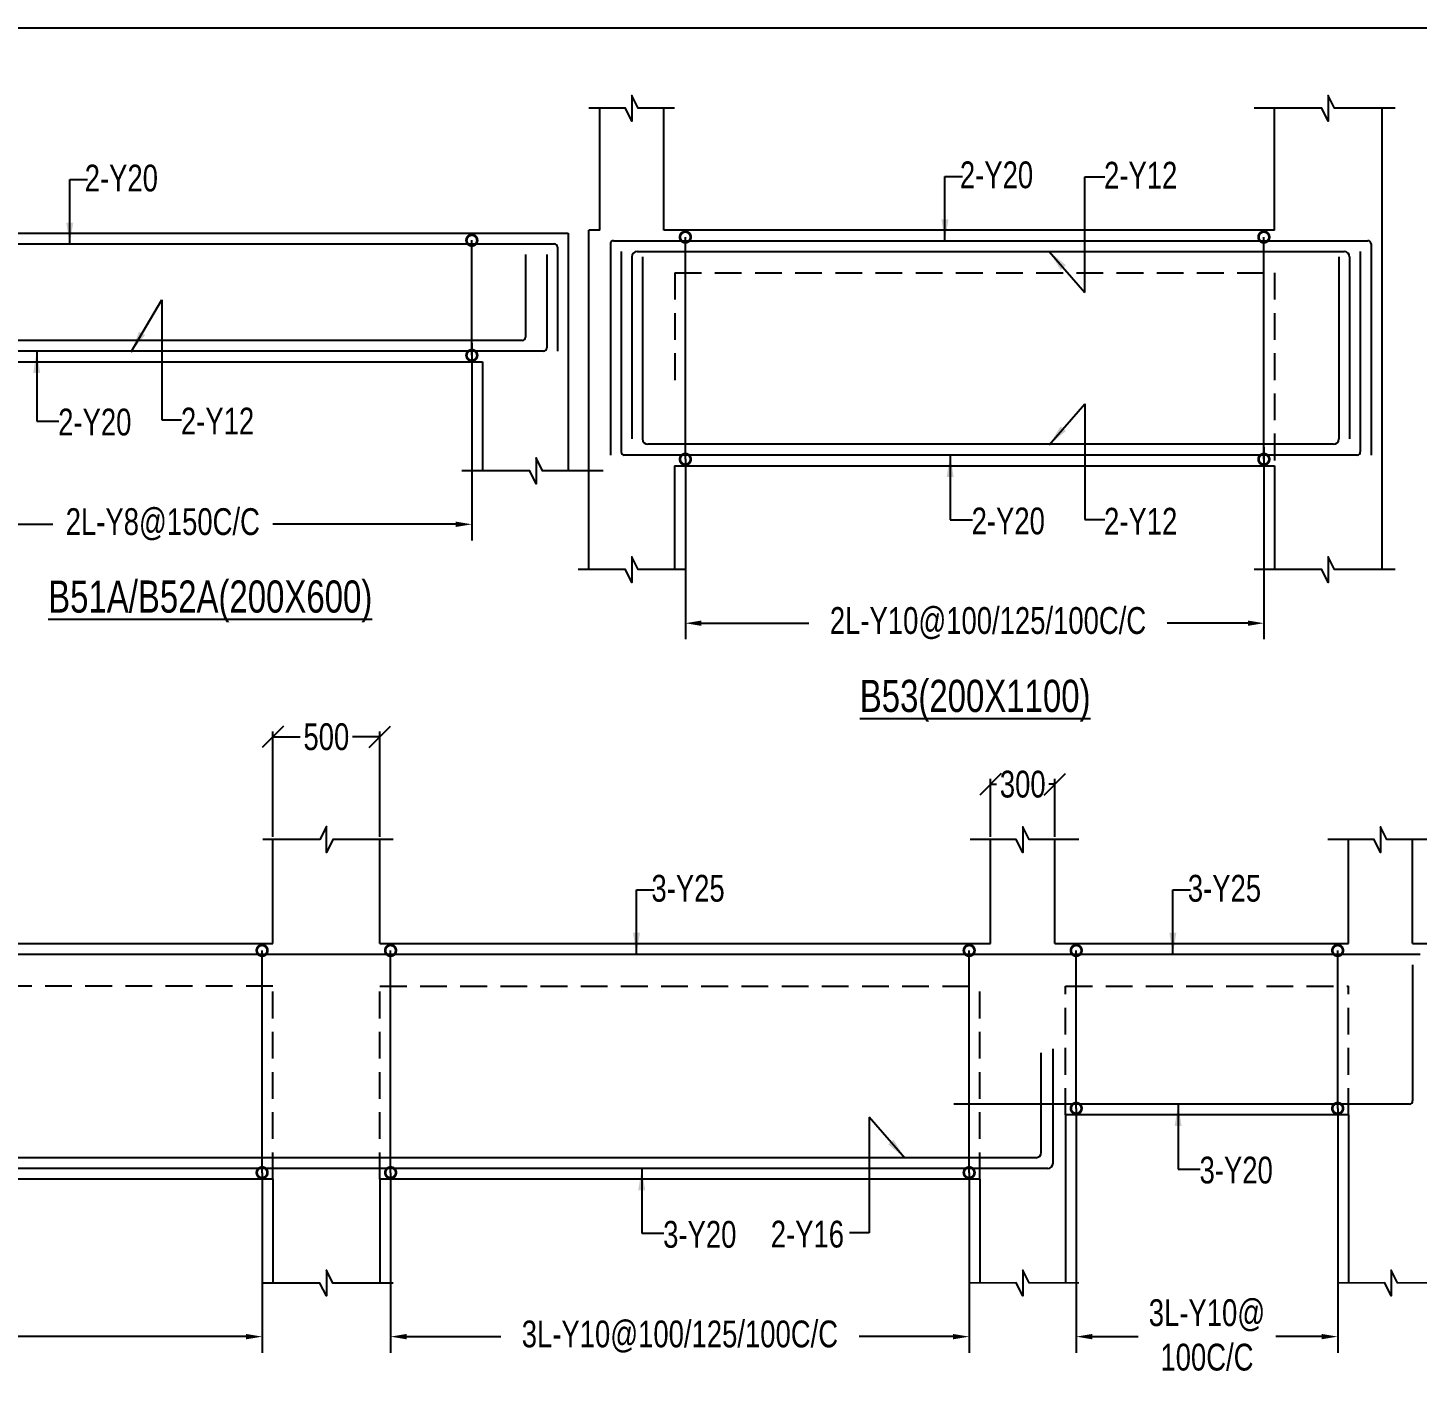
# Model space of a CAD drawing. Header units: millimetres. Extents: x 0 to 31744305, y -21599035 to 0.
# Drawn here: x 31655919 to 31662404, y -21166088 to -21159764 of the extents above; entities that cross this region are included whole.
import ezdxf

# ---------------------------------------------------------------- set-up
doc = ezdxf.new("R2010")
doc.units = ezdxf.units.MM
doc.header["$LTSCALE"] = 1000
doc.header["$MEASUREMENT"] = 0
doc.header["$PDMODE"] = 3
for name, pattern in [('CONTINOUS', [0]), ('CONTINU', [0]), ('HIDDEN', [0.375, 0.25, -0.125])]:
    doc.linetypes.add(name, pattern=pattern)
for name, color, linetype in [('-S-ARROW', 253, 'Continuous'), ('-S-MISC', 8, 'Continuous'), ('-S-STIRUP', 11, 'Continuous'), ('-STR-BEAM', 7, 'CONTINU'), ('-STR-COLUMN', 5, 'HIDDEN'), ('-STR-REINF', 3, 'Continuous'), ('-STR-RF-DIM', 8, 'CONTINOUS'), ('-STR-TEXT', 6, 'Continuous'), ('S-DIM', 7, 'Continuous'), ('SEC TEXT', 9, 'Continuous'), ('SLAB LINE', 254, 'HIDDEN')]:
    doc.layers.add(name, color=color, linetype=linetype)
doc.styles.add('BEAM-LS', font='romans.shx', dxfattribs={"width": 0.8})
doc.styles.add('SOBHA', font='swisscl.ttf')
doc.styles.add('sobha.sed', font='swisscl.ttf')
doc.dimstyles.new('S-50', dxfattribs={"dimscale": 50, "dimtxt": 2.5, "dimasz": 2, "dimexe": 0.5, "dimexo": 0.25, "dimgap": 0.25, "dimtad": 0, "dimdec": 0, "dimrnd": 0.0005, "dimzin": 0, "dimdsep": 46, "dimtxsty": 'sobha.sed', "dimblk": 'OBLIQUE', "dimcen": 0.09, "dimclrd": 8, "dimclre": 8, "dimclrt": 6, "dimadec": 0, "dimazin": 0, "dimtfac": 1, "dimtdec": 0, "dimtofl": 0, "dimtmove": 2, "dimatfit": 3, "dimfxl": 0.18, "dimtolj": 1, "dimtzin": 0, "dimlwd": -1, "dimlwe": -1, "dimarcsym": 0})
doc.dimstyles.new('S-DIM50', dxfattribs={"dimscale": 50, "dimtxt": 2.5, "dimasz": 1.5, "dimexe": 1.5, "dimexo": 1, "dimgap": 0.5, "dimtad": 0, "dimdec": 0, "dimzin": 0, "dimdsep": 46, "dimtxsty": 'SOBHA', "dimcen": 0.09, "dimclrd": 256, "dimclre": 256, "dimclrt": 6, "dimadec": 5, "dimazin": 0, "dimtfac": 1, "dimtdec": 0, "dimtofl": 0, "dimtmove": 0, "dimatfit": 3, "dimfxl": 0.18, "dimtolj": 1, "dimtzin": 0, "dimlwd": -1, "dimlwe": -1, "dimarcsym": 0})
doc.dimstyles.new('STIRUP', dxfattribs={"dimscale": 50, "dimtxt": 2.5, "dimasz": 2.2, "dimexe": 0, "dimexo": 0, "dimgap": 0.5, "dimtad": 0, "dimdec": 0, "dimzin": 0, "dimdsep": 46, "dimtxsty": 'BEAM-LS', "dimblk": 'DOTSMALL', "dimcen": 0.09, "dimclrd": 256, "dimclre": 256, "dimclrt": 256, "dimadec": 5, "dimazin": 0, "dimtfac": 1, "dimtdec": 0, "dimtofl": 0, "dimtmove": 0, "dimatfit": 3, "dimldrblk": 'DOTSMALL', "dimfxl": 0, "dimfxlon": 1, "dimtolj": 1, "dimtzin": 0, "dimlwd": -1, "dimlwe": -1, "dimarcsym": 0})

# ---------------------------------------------------------------- blocks, each defined once
blk = doc.blocks.new('*D63')
at = {"layer": '-STR-RF-DIM', "transparency": 16777216}
for p, q in [((31661688.6, -21161720), (31661688.6, -21162616.9)), ((31658988.3, -21161777), (31658988.3, -21162616.9)), ((31659063.3, -21162541.9), (31659565, -21162541.9)), ((31661613.6, -21162541.9), (31661236.9, -21162541.9))]:
    blk.add_line(p, q, dxfattribs=at)
for points in [[(31659063.3, -21162529.4), (31659063.3, -21162554.4), (31658988.3, -21162541.9)], [(31661613.6, -21162529.4), (31661613.6, -21162554.4), (31661688.6, -21162541.9)]]:
    blk.add_solid(points, dxfattribs=at)
at = {"layer": 'Defpoints', "color": 0, "transparency": 16777216}
for p in [(31661688.6, -21161720, 178586.6), (31658988.3, -21161777, 178586.6), (31658988.3, -21162541.9)]:
    blk.add_point(p, dxfattribs=at)
at = {"layer": '-STR-RF-DIM', "color": 6, "transparency": 16777216, "insert": (31660400.9, -21162541.9), "char_height": 125, "attachment_point": 5, "style": 'SOBHA'}
blk.add_mtext('\\A1;2L-Y10@100/125/100C/C', dxfattribs=at)
blk = doc.blocks.new('_DotSmall')
at = {"color": 0, "linetype": 'ByBlock', "const_width": 0.5}
blk.add_lwpolyline([(-0.0625, 0, 1), (0.0625, 0, 1)], format="xyb", close=True, dxfattribs=at)
blk = doc.blocks.new('*D64')
at = {"layer": '-S-STIRUP', "ltscale": 100, "transparency": 16777216}
blk.add_line((31661688.6, -21161777), (31661688.6, -21160740.3), dxfattribs=at)
at = {"layer": 'Defpoints', "color": 0, "linetype": 'CONTINU', "ltscale": 100, "transparency": 16777216}
for p in [(31661688.6, -21160740.3), (31661688.6, -21160740.3), (31661688.6, -21161777)]:
    blk.add_point(p, dxfattribs=at)
at = {"layer": '-S-STIRUP', "linetype": 'CONTINU', "ltscale": 100, "transparency": 16777216, "xscale": 100, "yscale": 100, "zscale": 100}
for p, rotation in [((31661688.6, -21160740.3), 90), ((31661688.6, -21161777), 270)]:
    blk.add_blockref('_DotSmall', p, dxfattribs=dict(at, rotation=rotation))
blk = doc.blocks.new('_OBLIQUE')
at = {"color": 0, "linetype": 'ByBlock'}
blk.add_line((-0.5, -0.5), (0.5, 0.5), dxfattribs=at)
blk = doc.blocks.new('*D65')
at = {"layer": '-S-STIRUP', "ltscale": 100, "transparency": 16777216}
blk.add_line((31658988.3, -21161777), (31658988.3, -21160740.3), dxfattribs=at)
at = {"layer": 'Defpoints', "color": 0, "linetype": 'CONTINU', "ltscale": 100, "transparency": 16777216}
for p in [(31658988.3, -21160740.3), (31658988.3, -21160740.3), (31658988.3, -21161777)]:
    blk.add_point(p, dxfattribs=at)
at = {"layer": '-S-STIRUP', "linetype": 'CONTINU', "ltscale": 100, "transparency": 16777216, "xscale": 100, "yscale": 100, "zscale": 100}
for p, rotation in [((31658988.3, -21160740.3), 90), ((31658988.3, -21161777), 270)]:
    blk.add_blockref('_DotSmall', p, dxfattribs=dict(at, rotation=rotation))
blk = doc.blocks.new('*D70')
at = {"layer": '-STR-RF-DIM', "transparency": 16777216}
for p, q in [((31650562.7, -21165105.6), (31650562.7, -21165945.6)), ((31657013, -21165105.6), (31657013, -21165945.6)), ((31650637.7, -21165870.6), (31652707.5, -21165870.6)), ((31656938, -21165870.6), (31654379.7, -21165870.6))]:
    blk.add_line(p, q, dxfattribs=at)
for points in [[(31650637.7, -21165858.1), (31650637.7, -21165883.1), (31650562.7, -21165870.6)], [(31656938, -21165858.1), (31656938, -21165883.1), (31657013, -21165870.6)]]:
    blk.add_solid(points, dxfattribs=at)
at = {"layer": 'Defpoints', "color": 0, "transparency": 16777216}
for p in [(31650562.7, -21165105.6, 178586.6), (31657013, -21165105.6, 178586.6), (31657013, -21165870.6)]:
    blk.add_point(p, dxfattribs=at)
at = {"layer": '-STR-RF-DIM', "color": 6, "transparency": 16777216, "insert": (31653543.6, -21165870.6), "char_height": 125, "attachment_point": 5, "style": 'SOBHA'}
blk.add_mtext('\\A1;3L-Y10@100/150/100C/C', dxfattribs=at)
blk = doc.blocks.new('*D71')
at = {"layer": '-S-STIRUP', "ltscale": 100, "transparency": 16777216}
blk.add_line((31657013, -21165105.6), (31657013, -21164068.9), dxfattribs=at)
at = {"layer": 'Defpoints', "color": 0, "linetype": 'CONTINU', "ltscale": 100, "transparency": 16777216}
for p in [(31657013, -21164068.9), (31657013, -21164068.9), (31657013, -21165105.6)]:
    blk.add_point(p, dxfattribs=at)
at = {"layer": '-S-STIRUP', "linetype": 'CONTINU', "ltscale": 100, "transparency": 16777216, "xscale": 100, "yscale": 100, "zscale": 100}
for p, rotation in [((31657013, -21164068.9), 90), ((31657013, -21165105.6), 270)]:
    blk.add_blockref('_DotSmall', p, dxfattribs=dict(at, rotation=rotation))
blk = doc.blocks.new('*D72')
at = {"layer": '-STR-RF-DIM', "transparency": 16777216}
for p, q in [((31657612.7, -21165105.6), (31657612.7, -21165945.6)), ((31660313, -21165105.6), (31660313, -21165945.6)), ((31657687.7, -21165870.6), (31658126.8, -21165870.6)), ((31660238, -21165870.6), (31659798.9, -21165870.6))]:
    blk.add_line(p, q, dxfattribs=at)
for points in [[(31657687.7, -21165858.1), (31657687.7, -21165883.1), (31657612.7, -21165870.6)], [(31660238, -21165858.1), (31660238, -21165883.1), (31660313, -21165870.6)]]:
    blk.add_solid(points, dxfattribs=at)
at = {"layer": 'Defpoints', "color": 0, "transparency": 16777216}
for p in [(31657612.7, -21165105.6, 178586.6), (31660313, -21165105.6, 178586.6), (31657612.7, -21165870.6)]:
    blk.add_point(p, dxfattribs=at)
at = {"layer": '-STR-RF-DIM', "color": 6, "transparency": 16777216, "insert": (31658962.9, -21165870.6), "char_height": 125, "attachment_point": 5, "style": 'SOBHA'}
blk.add_mtext('\\A1;3L-Y10@100/125/100C/C', dxfattribs=at)
blk = doc.blocks.new('*D73')
at = {"layer": '-S-STIRUP', "ltscale": 100, "transparency": 16777216}
blk.add_line((31657612.7, -21165105.6), (31657612.7, -21164068.9), dxfattribs=at)
at = {"layer": 'Defpoints', "color": 0, "linetype": 'CONTINU', "ltscale": 100, "transparency": 16777216}
for p in [(31657612.7, -21164068.9), (31657612.7, -21164068.9), (31657612.7, -21165105.6)]:
    blk.add_point(p, dxfattribs=at)
at = {"layer": '-S-STIRUP', "linetype": 'CONTINU', "ltscale": 100, "transparency": 16777216, "xscale": 100, "yscale": 100, "zscale": 100}
for p, rotation in [((31657612.7, -21164068.9), 90), ((31657612.7, -21165105.6), 270)]:
    blk.add_blockref('_DotSmall', p, dxfattribs=dict(at, rotation=rotation))
blk = doc.blocks.new('*D74')
at = {"layer": '-S-STIRUP', "ltscale": 100, "transparency": 16777216}
blk.add_line((31660313, -21165105.6), (31660313, -21164068.9), dxfattribs=at)
at = {"layer": 'Defpoints', "color": 0, "linetype": 'CONTINU', "ltscale": 100, "transparency": 16777216}
for p in [(31660313, -21164068.9), (31660313, -21164068.9), (31660313, -21165105.6)]:
    blk.add_point(p, dxfattribs=at)
at = {"layer": '-S-STIRUP', "linetype": 'CONTINU', "ltscale": 100, "transparency": 16777216, "xscale": 100, "yscale": 100, "zscale": 100}
for p, rotation in [((31660313, -21164068.9), 90), ((31660313, -21165105.6), 270)]:
    blk.add_blockref('_DotSmall', p, dxfattribs=dict(at, rotation=rotation))
blk = doc.blocks.new('*D75')
at = {"layer": '-STR-RF-DIM', "transparency": 16777216}
for p, q in [((31660812.7, -21164805.6), (31660812.7, -21165945.6)), ((31662032.9, -21164805.6), (31662032.9, -21165945.6)), ((31660887.7, -21165870.6), (31661102, -21165870.6)), ((31661957.9, -21165870.6), (31661743.5, -21165870.6))]:
    blk.add_line(p, q, dxfattribs=at)
for points in [[(31660887.7, -21165858.1), (31660887.7, -21165883.1), (31660812.7, -21165870.6)], [(31661957.9, -21165858.1), (31661957.9, -21165883.1), (31662032.9, -21165870.6)]]:
    blk.add_solid(points, dxfattribs=at)
at = {"layer": 'Defpoints', "color": 0, "transparency": 16777216}
for p in [(31660812.7, -21164805.6, 178586.6), (31662032.9, -21164805.6, 0), (31660812.7, -21165870.6)]:
    blk.add_point(p, dxfattribs=at)
at = {"layer": '-STR-RF-DIM', "color": 6, "transparency": 16777216, "char_height": 125, "attachment_point": 5, "style": 'SOBHA'}
for s, insert in [('\\A1;3L-Y10@', (31661422.8, -21165771.3)), ('\\A1;100C/C', (31661422.8, -21165967.1))]:
    blk.add_mtext(s, dxfattribs=dict(at, insert=insert))
blk = doc.blocks.new('*D76')
at = {"layer": '-S-STIRUP', "ltscale": 100, "transparency": 16777216}
blk.add_line((31660812.7, -21164805.6), (31660812.7, -21164068.9), dxfattribs=at)
at = {"layer": 'Defpoints', "color": 0, "linetype": 'CONTINU', "ltscale": 100, "transparency": 16777216}
for p in [(31660812.7, -21164068.9), (31660812.7, -21164068.9), (31660812.7, -21164805.6)]:
    blk.add_point(p, dxfattribs=at)
at = {"layer": '-S-STIRUP', "linetype": 'CONTINU', "ltscale": 100, "transparency": 16777216, "xscale": 100, "yscale": 100, "zscale": 100}
for p, rotation in [((31660812.7, -21164068.9), 90), ((31660812.7, -21164805.6), 270)]:
    blk.add_blockref('_DotSmall', p, dxfattribs=dict(at, rotation=rotation))
blk = doc.blocks.new('*D77')
at = {"layer": '-S-STIRUP', "ltscale": 100, "transparency": 16777216}
blk.add_line((31662032.9, -21164805.6), (31662032.9, -21164068.9), dxfattribs=at)
at = {"layer": 'Defpoints', "color": 0, "linetype": 'CONTINU', "ltscale": 100, "transparency": 16777216}
for p in [(31662032.9, -21164068.9), (31662032.9, -21164068.9), (31662032.9, -21164805.6)]:
    blk.add_point(p, dxfattribs=at)
at = {"layer": '-S-STIRUP', "linetype": 'CONTINU', "ltscale": 100, "transparency": 16777216, "xscale": 100, "yscale": 100, "zscale": 100}
for p, rotation in [((31662032.9, -21164068.9), 90), ((31662032.9, -21164805.6), 270)]:
    blk.add_blockref('_DotSmall', p, dxfattribs=dict(at, rotation=rotation))
blk = doc.blocks.new('*D654')
at = {"layer": '-S-STIRUP', "ltscale": 100, "transparency": 16777216}
blk.add_line((31657991.8, -21161292), (31657991.8, -21160755.3), dxfattribs=at)
at = {"layer": 'Defpoints', "color": 0, "linetype": 'CONTINU', "ltscale": 100, "transparency": 16777216}
for p in [(31657991.8, -21160755.3), (31657991.8, -21160755.3), (31657991.8, -21161292)]:
    blk.add_point(p, dxfattribs=at)
at = {"layer": '-S-STIRUP', "linetype": 'CONTINU', "ltscale": 100, "transparency": 16777216, "xscale": 100, "yscale": 100, "zscale": 100}
for p, rotation in [((31657991.8, -21160755.3), 90), ((31657991.8, -21161292), 270)]:
    blk.add_blockref('_DotSmall', p, dxfattribs=dict(at, rotation=rotation))
blk = doc.blocks.new('*D655')
at = {"layer": '-STR-RF-DIM', "transparency": 16777216}
for p, q in [((31657991.8, -21161235), (31657991.8, -21162155.4)), ((31655041.7, -21161292), (31655041.7, -21162155.4)), ((31655116.7, -21162080.4), (31656035.5, -21162080.4)), ((31657916.8, -21162080.4), (31657063.5, -21162080.4))]:
    blk.add_line(p, q, dxfattribs=at)
for points in [[(31655116.7, -21162067.9), (31655116.7, -21162092.9), (31655041.7, -21162080.4)], [(31657916.8, -21162067.9), (31657916.8, -21162092.9), (31657991.8, -21162080.4)]]:
    blk.add_solid(points, dxfattribs=at)
at = {"layer": 'Defpoints', "color": 0, "transparency": 16777216}
for p in [(31657991.8, -21161235, 178586.6), (31655041.7, -21161292, 178586.6), (31655041.7, -21162080.4)]:
    blk.add_point(p, dxfattribs=at)
at = {"layer": '-STR-RF-DIM', "color": 6, "transparency": 16777216, "insert": (31656549.5, -21162080.4), "char_height": 125, "attachment_point": 5, "style": 'SOBHA'}
blk.add_mtext('\\A1;2L-Y8@150C/C', dxfattribs=at)
blk = doc.blocks.new('*D1006')
at = {"layer": 'Defpoints', "color": 0, "transparency": 16777216}
for p in [(31657562.9, -21163072.3), (31657062.8, -21163551.3, 0), (31657562.9, -21163551.3, 0)]:
    blk.add_point(p, dxfattribs=at)
at = {"layer": 'S-DIM', "color": 8, "transparency": 16777216}
for p, q in [((31657062.8, -21163538.8), (31657062.8, -21163047.3)), ((31657062.8, -21163072.3), (31657191.1, -21163072.3)), ((31657562.9, -21163072.3), (31657434.6, -21163072.3)), ((31657562.9, -21163538.8), (31657562.9, -21163047.3))]:
    blk.add_line(p, q, dxfattribs=at)
at = {"layer": 'S-DIM', "color": 8, "transparency": 16777216, "xscale": 100, "yscale": 100, "zscale": 100, "rotation": 180}
blk.add_blockref('_OBLIQUE', (31657062.8, -21163072.3), dxfattribs=at)
at = {"layer": 'S-DIM', "color": 8, "transparency": 16777216, "xscale": 100, "yscale": 100, "zscale": 100}
blk.add_blockref('_OBLIQUE', (31657562.9, -21163072.3), dxfattribs=at)
at = {"layer": 'S-DIM', "color": 6, "transparency": 16777216, "insert": (31657312.8, -21163072.3), "char_height": 125, "attachment_point": 5, "style": 'sobha.sed'}
blk.add_mtext('\\A1;500', dxfattribs=at)
blk = doc.blocks.new('*D1007')
at = {"layer": 'Defpoints', "color": 0, "transparency": 16777216}
for p in [(31660712.9, -21163293.6), (31660412.9, -21163551.3, 0), (31660712.9, -21163551.3, 0)]:
    blk.add_point(p, dxfattribs=at)
at = {"layer": 'S-DIM', "color": 8, "transparency": 16777216}
for p, q in [((31660412.9, -21163538.8), (31660412.9, -21163268.6)), ((31660412.9, -21163293.6), (31660441.1, -21163293.6)), ((31660712.9, -21163293.6), (31660684.6, -21163293.6)), ((31660712.9, -21163538.8), (31660712.9, -21163268.6))]:
    blk.add_line(p, q, dxfattribs=at)
at = {"layer": 'S-DIM', "color": 8, "transparency": 16777216, "xscale": 100, "yscale": 100, "zscale": 100, "rotation": 180}
blk.add_blockref('_OBLIQUE', (31660412.9, -21163293.6), dxfattribs=at)
at = {"layer": 'S-DIM', "color": 8, "transparency": 16777216, "xscale": 100, "yscale": 100, "zscale": 100}
blk.add_blockref('_OBLIQUE', (31660712.9, -21163293.6), dxfattribs=at)
at = {"layer": 'S-DIM', "color": 6, "transparency": 16777216, "insert": (31660562.9, -21163293.6), "char_height": 125, "attachment_point": 5, "style": 'sobha.sed'}
blk.add_mtext('\\A1;300', dxfattribs=at)

msp = doc.modelspace()

# ---------------------------------------------------------------- linework, layer by layer
at = {"layer": '-S-MISC', "linetype": 'ByBlock', "ltscale": 1000, "elevation": 0}
for points in [[(31658938.3, -21160139.1), (31658768.3, -21160139.1), (31658738.4, -21160079.4), (31658738.4, -21160199.6), (31658708.5, -21160139.1), (31658538.5, -21160139.1)], [(31662301, -21160139.1), (31662018.3, -21160139.1), (31661988.4, -21160079.4), (31661988.4, -21160199.6), (31661958.6, -21160139.1), (31661642.6, -21160139.1)], [(31658604.3, -21161830.4), (31658321.5, -21161830.4), (31658291.7, -21161770.7), (31658291.7, -21161890.9), (31658261.8, -21161830.4), (31657945.8, -21161830.4)], [(31658988.3, -21162291.9), (31658768.3, -21162291.9), (31658738.4, -21162232.2), (31658738.4, -21162352.4), (31658708.5, -21162291.9), (31658488.5, -21162291.9)], [(31662301.1, -21162291.9), (31662018.3, -21162291.9), (31661988.5, -21162232.2), (31661988.5, -21162352.4), (31661958.6, -21162291.9), (31661642.6, -21162291.9)], [(31657625.4, -21163551.3), (31657342.7, -21163551.3), (31657312.8, -21163611), (31657312.8, -21163490.8), (31657283, -21163551.3), (31657016.8, -21163551.3)], [(31660825.4, -21163551.4), (31660592.7, -21163551), (31660562.9, -21163491.4), (31660562.9, -21163611.5), (31660533, -21163551), (31660316.9, -21163551.4)], [(31662495.4, -21163551.4), (31662262.7, -21163551), (31662232.9, -21163491.4), (31662232.9, -21163611.5), (31662203, -21163551), (31661986.9, -21163551.4)], [(31657625.4, -21165620.5), (31657342.7, -21165620.5), (31657312.8, -21165560.8), (31657312.8, -21165681), (31657283, -21165620.5), (31657016.8, -21165620.5)], [(31660825.4, -21165620.5), (31660592.7, -21165620.1), (31660562.9, -21165560.4), (31660562.9, -21165680.6), (31660533, -21165620.1), (31660316.9, -21165620.5)], [(31662545.4, -21165620.5), (31662312.7, -21165620.1), (31662282.9, -21165560.4), (31662282.9, -21165680.6), (31662253, -21165620.1), (31662036.9, -21165620.5)]]:
    msp.add_lwpolyline(points, dxfattribs=at)
at = {"layer": '-STR-BEAM'}
for p, q in [((31654991.7, -21160722.3), (31658441.7, -21160722.3)), ((31661738.4, -21160707.3, 0), (31658888.5, -21160707.3, 0)), ((31654991.7, -21161322.3), (31658041.7, -21161322.3)), ((31650512.9, -21164035.9, 0), (31657062.8, -21164035.9, 0)), ((31657562.9, -21164035.9, 0), (31660412.9, -21164035.9, 0)), ((31660712.9, -21164035.9, 0), (31662082.9, -21164035.9, 0))]:
    msp.add_line(p, q, dxfattribs=at)
at = {"layer": '-STR-BEAM', "elevation": 0}
msp.add_lwpolyline([(31679606.4, -21188463.8), (31644306.4, -21188463.8), (31644306.4, -21159763.8), (31679606.4, -21159763.8)], close=True, dxfattribs=at)
for points in [[(31658938.3, -21161807.3), (31661738.4, -21161807.3)], [(31662082.9, -21164835.9), (31660762.9, -21164835.9)], [(31657062.8, -21165135.9), (31650512.9, -21165135.9)], [(31660362.9, -21165135.9), (31657562.9, -21165135.9)]]:
    msp.add_lwpolyline(points, dxfattribs=at)
at = {"layer": '-STR-COLUMN', "linetype": 'Continuous', "ltscale": 10}
for p, q in [((31658588.5, -21160707.3, 0), (31658588.5, -21160139.1, 0)), ((31658888.5, -21160707.3, 0), (31658888.5, -21160139.1, 0)), ((31661738.4, -21160707.3, 0), (31661738.4, -21160139.1, 0)), ((31662238.5, -21160139.1, 0), (31662238.5, -21162291.9, 0)), ((31658441.7, -21160722.3, 0), (31658441.7, -21161830.4, 0)), ((31658538.4, -21162291.9, 0), (31658538.4, -21160707.3, 0)), ((31658588.5, -21160707.3, 0), (31658538.4, -21160707.3, 0)), ((31658041.7, -21161322.3), (31658041.7, -21161830.4)), ((31658938.3, -21161807.3, 0), (31658938.3, -21162291.9, 0)), ((31661738.4, -21161807.3, 0), (31661738.4, -21162291.9, 0)), ((31657062.8, -21164035.9, 0), (31657062.8, -21163551.3, 0)), ((31657562.9, -21164035.9, 0), (31657562.9, -21163551.3, 0)), ((31660412.9, -21164035.9, 0), (31660412.9, -21163551.3, 0)), ((31660712.9, -21164035.9, 0), (31660712.9, -21163551.3, 0)), ((31662082.9, -21164035.9, 0), (31662082.9, -21163551.3, 0)), ((31662382.9, -21164035.9, 0), (31662382.9, -21163551.3, 0)), ((31662382.9, -21164035.9, 0), (31662482.9, -21164035.9, 0)), ((31660762.9, -21164835.9, 0), (31660762.9, -21165620.5, 0)), ((31662082.9, -21164835.9, 0), (31662082.9, -21165620.5, 0)), ((31657062.8, -21165135.9, 0), (31657062.8, -21165620.5, 0)), ((31657562.9, -21165135.9, 0), (31657562.9, -21165620.5, 0)), ((31660362.9, -21165135.9, 0), (31660362.9, -21165620.5, 0))]:
    msp.add_line(p, q, dxfattribs=at)
at = {"layer": '-STR-REINF', "ltscale": 10}
for p, q in [((31658653.4, -21160757.3, 0), (31662173.5, -21160757.3, 0)), ((31652526.8, -21160772.3, 0), (31658376.7, -21160772.3, 0)), ((31658241.7, -21160822.3, 0), (31658241.7, -21161207.3, 0)), ((31658341.7, -21160822.3, 0), (31658341.7, -21161257.3, 0)), ((31658391.7, -21160787.3, 0), (31658391.7, -21161272.9, 0)), ((31658638.4, -21160772.3, 0), (31658638.4, -21161757.9, 0)), ((31658688.4, -21160807.3, 0), (31658688.4, -21161742.3, 0)), ((31658738.4, -21160832.3, 0), (31658738.4, -21161682.3, 0)), ((31658763.4, -21160807.3, 0), (31662063.5, -21160807.3, 0)), ((31658788.4, -21160832.3, 0), (31658788.4, -21161682.3, 0)), ((31662038.5, -21160832.3, 0), (31662038.5, -21161682.3, 0)), ((31662088.5, -21160832.3, 0), (31662088.5, -21161682.3, 0)), ((31662138.5, -21160807.3, 0), (31662138.5, -21161742.3, 0)), ((31662188.5, -21160772.3, 0), (31662188.5, -21161757.9, 0)), ((31658226.7, -21161222.3, 0), (31654526.2, -21161222.3, 0)), ((31658326.7, -21161272.3, 0), (31654498.2, -21161272.3, 0)), ((31662013.5, -21161707.3, 0), (31658813.4, -21161707.3, 0)), ((31662123.5, -21161757.3, 0), (31658703.4, -21161757.3, 0)), ((31644677.8, -21164085.9, 0), (31662417.9, -21164085.9, 0)), ((31662382.9, -21164135.9, 0), (31662382.9, -21164770.9, 0)), ((31660704.5, -21165060.9, 0), (31660704.5, -21164527.5, 0)), ((31660649.5, -21165010.9, 0), (31660649.5, -21164546.5, 0)), ((31662367.9, -21164785.9, 0), (31660240.7, -21164785.9, 0)), ((31660624.5, -21165035.9, 0), (31644842.5, -21165035.9, 0)), ((31660679.5, -21165085.9, 0), (31644727.8, -21165085.9, 0))]:
    msp.add_line(p, q, dxfattribs=at)
for centre, start, end in [((31658653.4, -21160772.3, 0), 90, 180), ((31662173.5, -21160772.3, 0), 0, 90), ((31658376.7, -21160787.3, 0), 0, 90), ((31658226.7, -21161207.3, 0), 270, 0), ((31658326.7, -21161257.3, 0), 270, 0), ((31658703.4, -21161742.3, 0), 180, 270), ((31662123.5, -21161742.3, 0), 270, 0), ((31662367.9, -21164770.9, 0), 270, 0)]:
    msp.add_arc(centre, 15, start, end, dxfattribs=at)
at = {"layer": '-STR-REINF', "ltscale": 10, "extrusion": (-7.27448e-09, -2.56336e-08, 1)}
msp.add_arc((31658763.4, -21160832.3, 0.3), 25, 90, 180, dxfattribs=at)
at = {"layer": '-STR-REINF', "ltscale": 10, "extrusion": (-7.27448e-09, 0, 1)}
msp.add_arc((31662063.5, -21160832.3, -0.2), 25, 0, 90, dxfattribs=at)
at = {"layer": '-STR-REINF', "ltscale": 10, "extrusion": (-7.57815e-09, -2.56336e-08, 1)}
msp.add_arc((31658813.4, -21161682.3, 0.3), 25, 180, 270, dxfattribs=at)
at = {"layer": '-STR-REINF', "ltscale": 10, "extrusion": (-7.65808e-09, -2.18801e-10, 1)}
msp.add_arc((31662013.5, -21161682.3, -0.2), 25, 270, 0, dxfattribs=at)
at = {"layer": '-STR-REINF', "ltscale": 10, "extrusion": (-1.31421e-09, 0, 1)}
msp.add_arc((31660624.5, -21165010.9, 0), 25, 270, 0, dxfattribs=at)
at = {"layer": '-STR-REINF', "ltscale": 10, "extrusion": (-1.64538e-09, 0, 1)}
msp.add_arc((31660679.5, -21165060.9, -0.1), 25, 270, 0, dxfattribs=at)
at = {"layer": 'SLAB LINE', "color": 8, "linetype": 'HIDDEN', "ltscale": 0.5}
for p, q in [((31658938.5, -21160907.3, 0), (31661738.4, -21160907.3, 0)), ((31658938.5, -21160907.3, 0), (31658938.5, -21161457.3, 0)), ((31661738.4, -21160907.3, 0), (31661738.4, -21161807.3, 0)), ((31657062.8, -21164235.9, 0), (31650512.9, -21164235.9, 0)), ((31657062.8, -21165135.9, 0), (31657062.8, -21164235.9, 0)), ((31657562.9, -21164235.9, 0), (31660362.9, -21164235.9, 0)), ((31657562.9, -21165135.9, 0), (31657562.9, -21164235.9, 0)), ((31660362.9, -21165135.9, 0), (31660362.9, -21164235.9, 0)), ((31660762.9, -21164835.9, 0), (31660762.9, -21164235.9, 0)), ((31660762.9, -21164235.9, 0), (31662082.9, -21164235.9, 0)), ((31662082.9, -21164835.9, 0), (31662082.9, -21164235.9, 0))]:
    msp.add_line(p, q, dxfattribs=at)

# ---------------------------------------------------------------- texts
at = {"layer": '-STR-TEXT', "color": 6, "style": 'SOBHA'}
for s, p in [('2-Y20', (31656185, -21160527.4, 0)), ('2-Y20', (31660269.7, -21160512.4, 0)), ('2-Y12', (31660942.6, -21160514.2, 0)), ('2-Y20', (31656061.1, -21161665.8, 0)), ('2-Y12', (31656634.1, -21161661.2, 0)), ('2-Y20', (31660324.4, -21162127.3, 0)), ('2-Y12', (31660942.6, -21162128.6, 0)), ('3-Y25', (31658830.1, -21163841.1, 0)), ('3-Y25', (31661333.6, -21163841.1, 0)), ('3-Y20', (31661388.3, -21165155.9, 0)), ('3-Y20', (31658884.8, -21165455.9, 0)), ('2-Y16', (31659387, -21165454.7, 0))]:
    msp.add_text(s, height=125, dxfattribs=at).set_placement(p)
at = {"layer": 'SEC TEXT', "color": 4, "linetype": 'ByBlock', "style": 'sobha.sed'}
for s, p in [('%%UB51A/B52A(200X600)', (31656014.4, -21162492.7, 0)), ('%%UB53(200X1100)', (31659802.4, -21162956.2, 0))]:
    msp.add_text(s, height=150, rotation=0.01072, dxfattribs=at).set_placement(p)

# ---------------------------------------------------------------- dimensions: what is measured, and where the dimension line sits
at = {"layer": '-S-STIRUP', "linetype": 'CONTINU', "ltscale": 100}
for base, p1, p2, picture, middle in [((31657991.8, -21160755.3, 178586.6), (31657991.8, -21161292, 178586.6), (31657991.8, -21160755.3, 178586.6), '*D654', (31657991.8, -21161023.6, 178586.6)), ((31658988.3, -21160740.3, 178586.6), (31658988.3, -21161777, 178586.6), (31658988.3, -21160740.3, 178586.6), '*D65', (31658988.3, -21161258.6, 178586.6)), ((31661688.6, -21160740.3, 178586.6), (31661688.6, -21161777, 178586.6), (31661688.6, -21160740.3, 178586.6), '*D64', (31661688.6, -21161258.6, 178586.6)), ((31657013, -21164068.9, 178586.6), (31657013, -21165105.6, 178586.6), (31657013, -21164068.9, 178586.6), '*D71', (31657013, -21164587.3, 178586.6)), ((31657612.7, -21164068.9, 178586.6), (31657612.7, -21165105.6, 178586.6), (31657612.7, -21164068.9, 178586.6), '*D73', (31657612.7, -21164587.3, 178586.6)), ((31660313, -21164068.9, 178586.6), (31660313, -21165105.6, 178586.6), (31660313, -21164068.9, 178586.6), '*D74', (31660313, -21164587.3, 178586.6)), ((31660812.7, -21164068.9, 178586.6), (31660812.7, -21164805.6, 178586.6), (31660812.7, -21164068.9, 178586.6), '*D76', (31660812.7, -21164437.3, 178586.6)), ((31662032.9, -21164068.9, 0), (31662032.9, -21164805.6, 0), (31662032.9, -21164068.9, 0), '*D77', (31662032.9, -21164437.3, 0))]:
    dim = msp.add_linear_dim(base=base, p1=p1, p2=p2, angle=90, text=' ', dimstyle='STIRUP', override={"dimasz": 2}, dxfattribs=at)
    dim.commit()
    dim.dimension.update_dxf_attribs({"geometry": picture, "text_midpoint": middle})
at = {"layer": '-STR-RF-DIM'}
for base, p1, p2, text, picture, middle in [((31655041.7, -21162080.4, 0), (31657991.8, -21161235, 178586.6), (31655041.7, -21161292, 178586.6), '2L-Y8@150C/C', '*D655', (31656549.5, -21162080.4, 0)), ((31658988.3, -21162541.9, 0), (31661688.6, -21161720, 178586.6), (31658988.3, -21161777, 178586.6), '2L-Y10@100/125/100C/C', '*D63', (31660400.9, -21162541.9, 0)), ((31660812.7, -21165870.6, 0), (31662032.9, -21164805.6, 0), (31660812.7, -21164805.6, 178586.6), '3L-Y10@\\X100C/C', '*D75', (31661422.8, -21165870.6, 0)), ((31657612.7, -21165870.6, 0), (31660313, -21165105.6, 178586.6), (31657612.7, -21165105.6, 178586.6), '3L-Y10@100/125/100C/C', '*D72', (31658962.9, -21165870.6, 0))]:
    dim = msp.add_linear_dim(base=base, p1=p1, p2=p2, angle=180, text=text, dimstyle='S-DIM50', override={"dimscale": 1, "dimtxt": 125, "dimasz": 75, "dimexe": 75, "dimexo": 0, "dimgap": 25, "dimsah": 1, "dimcen": 4.5, "dimfxl": 75}, dxfattribs=at)
    dim.commit()
    dim.dimension.update_dxf_attribs({"geometry": picture, "text_midpoint": middle, "dimtype": 160})
dim = msp.add_linear_dim(base=(31657013, -21165870.6, 0), p1=(31650562.7, -21165105.6, 178586.6), p2=(31657013, -21165105.6, 178586.6), text='3L-Y10@100/150/100C/C', dimstyle='S-DIM50', override={"dimscale": 1, "dimtxt": 125, "dimasz": 75, "dimexe": 75, "dimexo": 0, "dimgap": 25, "dimsah": 1, "dimcen": 4.5, "dimfxl": 75}, dxfattribs=at)
dim.commit()
dim.dimension.update_dxf_attribs({"geometry": '*D70', "text_midpoint": (31653543.6, -21165870.6, 0), "dimtype": 160})
at = {"layer": 'S-DIM', "color": 1}
for base, p1, p2, picture, middle in [((31657562.9, -21163072.3), (31657062.8, -21163551.3, 0), (31657562.9, -21163551.3, 0), '*D1006', (31657312.8, -21163072.3)), ((31660712.9, -21163293.6), (31660412.9, -21163551.3, 0), (31660712.9, -21163551.3, 0), '*D1007', (31660562.9, -21163293.6))]:
    dim = msp.add_linear_dim(base=base, p1=p1, p2=p2, dimstyle='S-50', dxfattribs=at)
    dim.commit()
    dim.dimension.update_dxf_attribs({"geometry": picture, "text_midpoint": middle})

# ---------------------------------------------------------------- leaders
at = {"layer": '-S-ARROW'}
for points, override in [([(31656115, -21160772.3, 0), (31656115, -21160472.3, 0), (31656197.4, -21160472.3, 0)], {"dimasz": 2, "dimgap": 0.1, "dimtad": 0}), ([(31660199.8, -21160757.3, 0), (31660199.8, -21160457.3, 0), (31660282.1, -21160457.3, 0)], {"dimasz": 2, "dimgap": 0.1, "dimtad": 0}), ([(31660686.5, -21160807.3, 0), (31660853, -21160999.2, 0), (31660853, -21160459, 0), (31660946, -21160459, 0)], {"dimgap": 0.1}), ([(31656402.3, -21161275.3, 0), (31656544.5, -21161033, 0), (31656544.5, -21161593.3, 0), (31656637.5, -21161593.3, 0)], {"dimgap": 0.1}), ([(31655961, -21161275, 0), (31655961, -21161598.5, 0), (31656064.4, -21161598.5, 0)], {"dimasz": 2, "dimgap": 0.1, "dimtad": 0}), ([(31660686.5, -21161710, 0), (31660853, -21161518, 0), (31660853, -21162058.3, 0), (31660946, -21162058.3, 0)], {"dimgap": 0.1}), ([(31660224.3, -21161760, 0), (31660224.3, -21162060, 0), (31660327.8, -21162060, 0)], {"dimasz": 2, "dimgap": 0.1, "dimtad": 0}), ([(31658760.2, -21164085.9, 0), (31658760.2, -21163785.9, 0), (31658842.5, -21163785.9, 0)], {"dimasz": 2, "dimgap": 0.1, "dimtad": 0}), ([(31661263.7, -21164085.9, 0), (31661263.7, -21163785.9, 0), (31661346, -21163785.9, 0)], {"dimasz": 2, "dimgap": 0.1, "dimtad": 0}), ([(31661288.2, -21164788.6, 0), (31661288.2, -21165088.6, 0), (31661391.6, -21165088.6, 0)], {"dimasz": 2, "dimgap": 0.1, "dimtad": 0}), ([(31660013.4, -21165038.6, 0), (31659846.8, -21164846.7, 0), (31659846.8, -21165386.9, 0), (31659753.9, -21165386.9, 0)], {"dimgap": 0.1}), ([(31658784.7, -21165088.6, 0), (31658784.7, -21165388.6, 0), (31658888.1, -21165388.6, 0)], {"dimasz": 2, "dimgap": 0.1, "dimtad": 0})]:
    msp.add_leader(points, dimstyle='S-50', override=override, dxfattribs=at)

doc.saveas('drawing.dxf')
